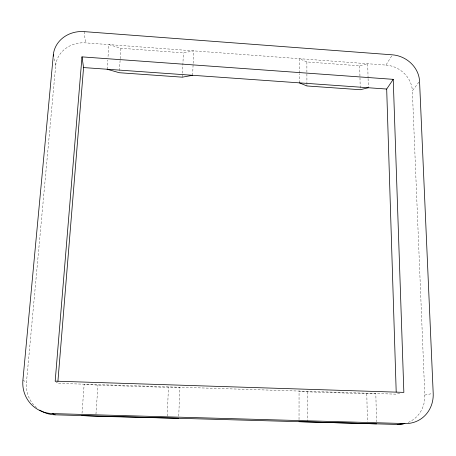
<?xml version="1.0" encoding="UTF-8"?>
<svg xmlns="http://www.w3.org/2000/svg" width="456" height="456" viewBox="0 0 456 456"><rect width="100%" height="100%" fill="white"/><g stroke="black" fill="none" stroke-linecap="round" stroke-linejoin="round"><path stroke-width="0.34" stroke-dasharray="2.28 1.71" d="M299.028 419.548L299.056 391.06L307.475 391.841L366.801 393.733L375.824 393.517L376.519 421.749M299.37 82.861L299.375 73.615M299.375 72.903L299.392 58.681L306.882 61.942L359.721 65.829L367.718 63.732L368.066 77.856M178.729 416.18L179.909 387.252L168.463 387.4L97.943 385.149L84.149 384.186L82.012 413.484M192.649 75.297L193.646 50.867L183.403 52.856L120.943 48.262L108.91 44.602L107.986 57.268M167.181 416.151L168.463 387.4M182.32 77.167L183.403 52.856M95.965 414.133L97.943 385.149M119.415 70.623L120.943 48.262M107.109 69.232L107.776 60.084M399.718 393.363L396.27 394.172L57.747 383.342L57.866 381.923M36.537 407.71A31.988 30.432 -43.3 0 1 26.471 382.345L55.695 65.59L54.224 58.858M55.695 65.59A27.856 24.994 1.5 0 1 85.585 42.875L385.936 65.083L391.681 55.974M408.188 422.433A30.449 28.158 62.9 0 0 424.798 395.084L412.355 90.869L419.132 81.812M424.798 395.084L431.906 393.608M22.914 380.11L26.471 382.345M55.182 381.148L57.747 383.342M84.081 31.618L85.585 42.875M368.083 78.563L368.305 87.746M359.721 65.829L359.966 77.07M359.983 77.776L360.24 89.718M366.801 393.733L367.405 421.777M306.882 61.942L306.922 83.841M306.928 84.548L306.928 85.962M307.475 391.841L307.532 421.492M385.936 65.083A26.482 23.461 30 0 1 412.355 90.869"/><path stroke-width="0.68" d="M81.994 56.88L55.182 381.148L403.856 392.388L393.232 79.344L81.994 56.88L83.568 67.568L57.923 381.216M397.222 424.445L404.917 423.556A31.367 28.933 62.4 0 0 433.2 393.334L419.554 81.242A27.189 23.974 29.9 0 0 392.399 54.834L84.081 31.618A28.637 25.587 1.7 0 0 53.341 54.817L22.914 380.11A32.986 31.361 -42.7 0 0 52.497 413.592L55.176 414.823L397.222 424.445A30.449 28.158 62.9 0 0 403.452 423.898M396.201 392.035L386.688 89.045L393.232 79.344M368.305 87.746L360.24 89.718L306.928 85.962L299.37 82.861M192.649 75.297L182.32 77.167L119.272 72.721L107.109 69.232M376.57 423.863L299.022 421.68M178.638 418.3L95.817 416.254L81.858 415.576M52.497 413.592L404.917 423.556M83.568 67.568L386.688 89.045M53.341 54.817L53.631 56.162M55.176 414.823A31.988 30.432 -43.3 0 1 39.769 410.121"/></g></svg>
